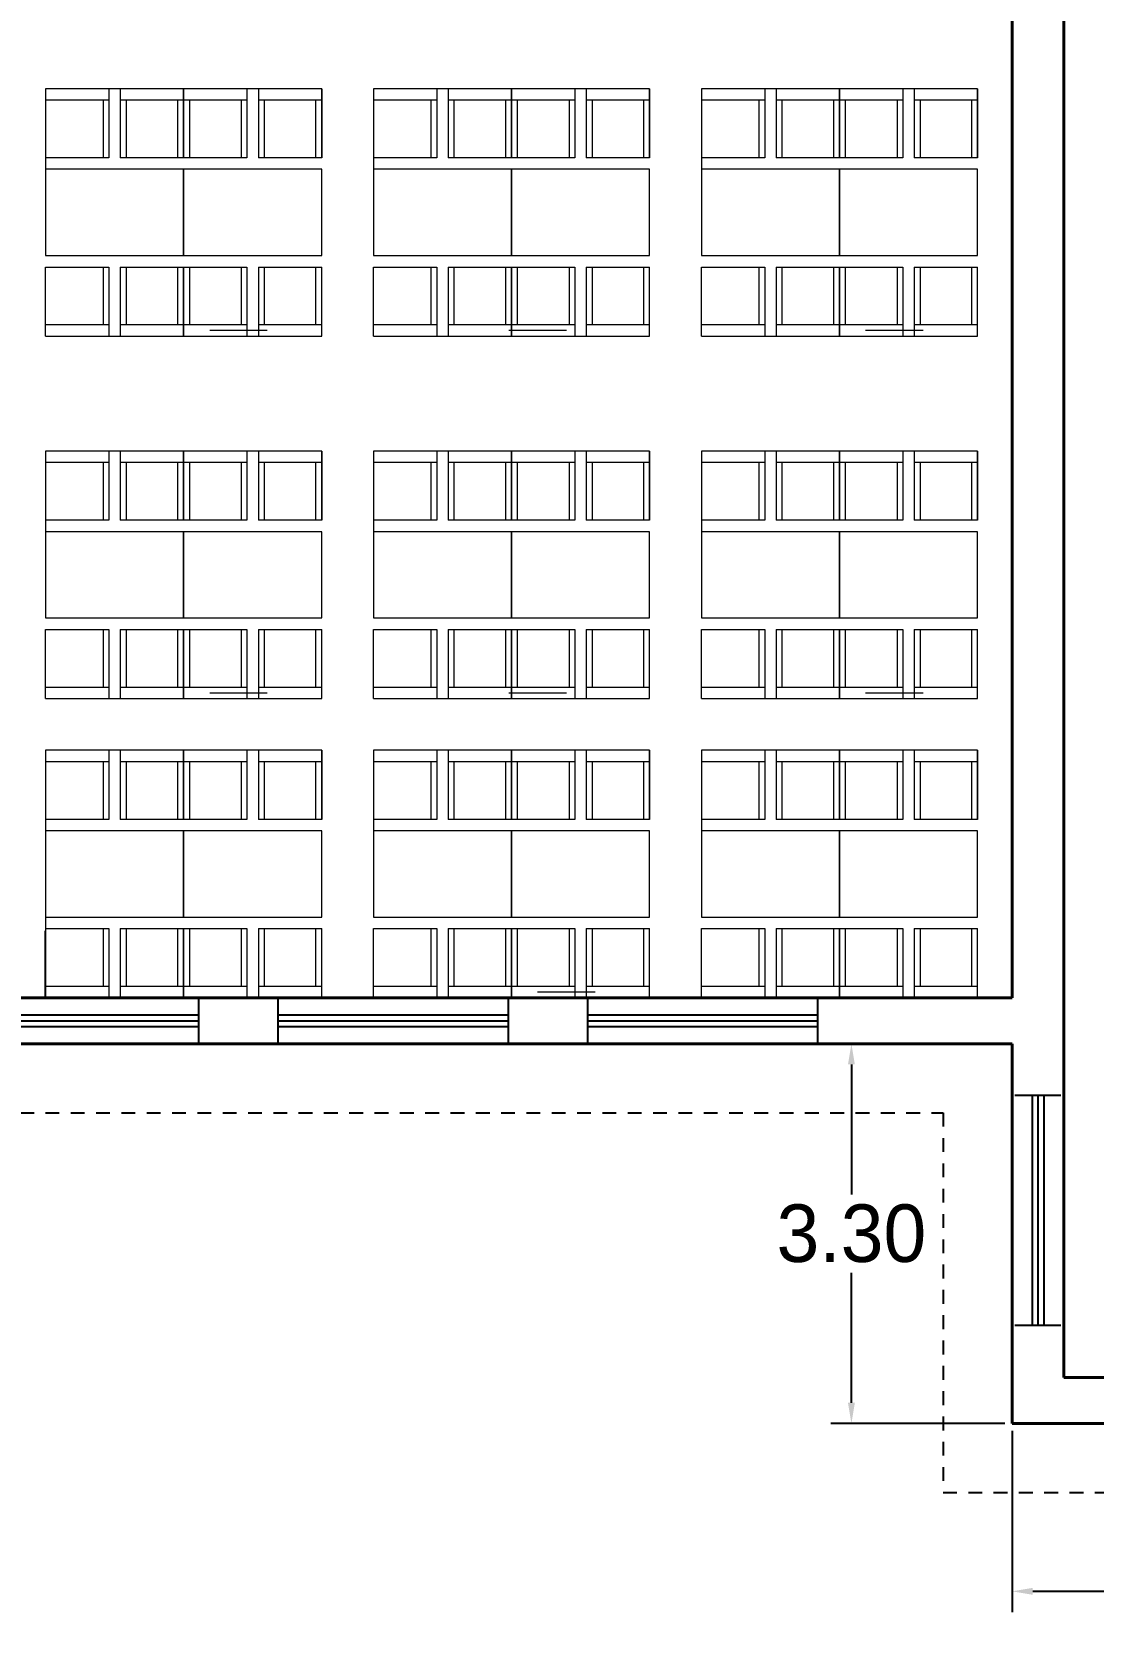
# Model space of a CAD drawing. Header units: inches. Extents: x 23 to 232, y -46 to 52.
# Drawn here: x 46.16 to 55.38, y 18.31 to 32.19 of the extents above; entities that cross this region are included whole.
import ezdxf

# ---------------------------------------------------------------- set-up
doc = ezdxf.new("R2010")
doc.units = ezdxf.units.IN
doc.header["$MEASUREMENT"] = 0
doc.linetypes.add('ACAD_ISO02W100', pattern=[15, 12, -3])
doc.layers.add('FUR', color=1, linetype='Continuous', lineweight=15)
doc.dimstyles.get("Standard").update_dxf_attribs({"dimtxt": 0.18, "dimasz": 0.18, "dimexe": 0.18, "dimexo": 0.0625, "dimgap": 0.09, "dimtad": 0, "dimtih": 1, "dimtoh": 1, "dimdec": 4, "dimzin": 0, "dimdsep": 46, "dimtxsty": 'Standard', "dimcen": 0.09, "dimadec": 0, "dimazin": 0, "dimtfac": 1, "dimtdec": 4, "dimtofl": 0, "dimtmove": 0, "dimatfit": 3, "dimfxl": 1, "dimtolj": 1, "dimtzin": 0, "dimarcsym": 0})

# ---------------------------------------------------------------- blocks, each defined once
blk = doc.blocks.new('*D4')
at = {"color": 0, "lineweight": -2}
for p, q in [((54.617, 23.395), (53.103, 23.395)), ((53.283, 23.215), (53.283, 22.085)), ((53.283, 20.275), (53.283, 21.405)), ((54.617, 20.095), (53.103, 20.095))]:
    blk.add_line(p, q, dxfattribs=at)
at = {"color": 0}
for points in [[(53.253, 23.215), (53.313, 23.215), (53.283, 23.395)], [(53.253, 20.275), (53.313, 20.275), (53.283, 20.095)]]:
    blk.add_solid(points, dxfattribs=at)
at = {"layer": 'Defpoints', "color": 0}
for p in [(54.679, 23.395), (53.283, 20.095), (54.679, 20.095)]:
    blk.add_point(p, dxfattribs=at)
at = {"color": 0, "insert": (53.283, 21.745), "char_height": 0.5, "attachment_point": 5}
blk.add_mtext('\\A1;3.30', dxfattribs=at)
blk = doc.blocks.new('*D6')
at = {"color": 0, "lineweight": -2}
for p, q in [((54.679, 20.032), (54.679, 18.456)), ((62.819, 20.032), (62.819, 18.456)), ((54.859, 18.636), (57.993, 18.636)), ((62.639, 18.636), (59.506, 18.636))]:
    blk.add_line(p, q, dxfattribs=at)
at = {"color": 0}
for points in [[(54.859, 18.666), (54.859, 18.606), (54.679, 18.636)], [(62.639, 18.666), (62.639, 18.606), (62.819, 18.636)]]:
    blk.add_solid(points, dxfattribs=at)
at = {"layer": 'Defpoints', "color": 0}
for p in [(54.679, 20.095), (62.819, 20.095), (62.819, 18.636)]:
    blk.add_point(p, dxfattribs=at)
at = {"color": 0, "insert": (58.749, 18.636), "char_height": 0.5, "attachment_point": 5}
blk.add_mtext('\\A1;8.14', dxfattribs=at)

msp = doc.modelspace()

# ---------------------------------------------------------------- linework, layer by layer
at = {"lineweight": 40}
for p, q in [((54.67924, 23.79499), (54.67924, 32.94499)), ((54.67924, 23.79499), (54.67924, 32.94499)), ((55.12924, 23.79499), (55.12924, 32.94499)), ((54.67924, 23.79499), (41.02924, 23.79499)), ((54.67924, 23.79499), (49.76924, 23.79499)), ((55.12924, 20.49499), (55.12924, 23.79499)), ((54.67924, 23.39499), (43.91924, 23.39499)), ((54.67924, 20.09499), (54.67924, 23.39499)), ((58.02424, 20.49499), (55.12924, 20.49499)), ((58.02424, 20.09499), (54.67924, 20.09499))]:
    msp.add_line(p, q, dxfattribs=at)
for p, q in [((55.12924, 31.57499), (55.12924, 31.02499)), ((55.12924, 30.92499), (55.12924, 30.37499)), ((55.12924, 30.07499), (55.12924, 29.52499)), ((55.12924, 29.42499), (55.12924, 28.87499)), ((55.12924, 28.57499), (55.12924, 28.02499)), ((55.12924, 27.92499), (55.12924, 27.37499)), ((55.12924, 27.07499), (55.12924, 26.52499)), ((55.12924, 26.42499), (55.12924, 25.87499)), ((55.12924, 25.57499), (55.12924, 25.02499)), ((55.12924, 24.37499), (55.12924, 24.92499)), ((55.12924, 24.92499), (55.12924, 24.37499)), ((46.27924, 23.79499), (46.27924, 24.37499)), ((54.67924, 23.39499), (54.07924, 23.39499))]:
    msp.add_line(p, q)
at = {"color": 6}
for p, q in [((47.60924, 23.79499), (47.60924, 23.39499)), ((48.29924, 23.79499), (48.29924, 23.39499)), ((50.29924, 23.79499), (50.29924, 23.39499)), ((50.98924, 23.79499), (50.98924, 23.39499)), ((52.98924, 23.79499), (52.98924, 23.39499)), ((45.60924, 23.64499), (47.60924, 23.64499)), ((48.29924, 23.64499), (50.29924, 23.64499)), ((50.98924, 23.64499), (52.98924, 23.64499)), ((45.60924, 23.59499), (47.60924, 23.59499)), ((45.60924, 23.59499), (47.60924, 23.59499)), ((45.60924, 23.54499), (47.60924, 23.54499)), ((48.29924, 23.59499), (50.29924, 23.59499)), ((48.29924, 23.59499), (50.29924, 23.59499)), ((48.29924, 23.54499), (50.29924, 23.54499)), ((50.98924, 23.59499), (52.98924, 23.59499)), ((50.98924, 23.59499), (52.98924, 23.59499)), ((50.98924, 23.54499), (52.98924, 23.54499)), ((55.10424, 22.94499), (54.70424, 22.94499)), ((54.85424, 22.94499), (54.85424, 20.94499)), ((54.90424, 22.94499), (54.90424, 20.94499)), ((54.90424, 22.94499), (54.90424, 20.94499)), ((54.95424, 22.94499), (54.95424, 20.94499)), ((55.10424, 20.94499), (54.70424, 20.94499))]:
    msp.add_line(p, q, dxfattribs=at)
at = {"linetype": 'ACAD_ISO02W100', "ltscale": 0.01}
for p, q in [((44.51924, 22.79499), (54.07924, 22.79499)), ((54.07924, 22.79499), (54.07924, 19.49499)), ((54.07924, 19.49499), (63.41924, 19.49499))]:
    msp.add_line(p, q, dxfattribs=at)
at = {"layer": 'FUR', "lineweight": 20}
for p, q in [((48.67924, 31.69499), (46.27924, 31.69499)), ((46.27924, 31.69499), (46.27924, 30.24499)), ((46.82924, 31.69499), (46.82924, 31.09499)), ((46.92924, 31.69499), (46.92924, 31.09499)), ((47.47924, 31.69499), (47.47924, 31.09499)), ((47.47924, 31.09499), (47.47924, 31.69499)), ((47.47924, 31.69499), (47.47924, 31.09499)), ((47.47924, 31.09499), (47.47924, 31.69499)), ((48.02924, 31.69499), (48.02924, 31.09499)), ((48.12924, 31.69499), (48.12924, 31.09499)), ((48.67924, 31.69499), (48.67924, 31.09499)), ((48.67924, 31.09499), (48.67924, 31.69499)), ((51.52924, 31.69499), (49.12924, 31.69499)), ((49.12924, 31.69499), (49.12924, 30.24499)), ((49.67924, 31.69499), (49.67924, 31.09499)), ((49.77924, 31.69499), (49.77924, 31.09499)), ((50.32924, 31.09499), (50.32924, 31.69499)), ((50.32924, 31.69499), (50.32924, 31.09499)), ((50.32924, 31.09499), (50.32924, 31.69499)), ((50.32924, 31.69499), (50.32924, 31.09499)), ((50.87924, 31.69499), (50.87924, 31.09499)), ((50.97924, 31.69499), (50.97924, 31.09499)), ((51.52924, 31.69499), (51.52924, 31.09499)), ((51.52924, 31.09499), (51.52924, 31.69499)), ((54.37924, 31.69499), (51.97924, 31.69499)), ((51.97924, 31.69499), (51.97924, 30.24499)), ((52.52924, 31.69499), (52.52924, 31.09499)), ((52.62924, 31.69499), (52.62924, 31.09499)), ((53.17924, 31.69499), (53.17924, 31.09499)), ((53.17924, 31.09499), (53.17924, 31.69499)), ((53.17924, 31.69499), (53.17924, 31.09499)), ((53.17924, 31.09499), (53.17924, 31.69499)), ((53.72924, 31.69499), (53.72924, 31.09499)), ((53.82924, 31.69499), (53.82924, 31.09499)), ((54.37924, 31.69499), (54.37924, 31.09499)), ((54.37924, 31.09499), (54.37924, 31.69499)), ((46.82924, 31.59499), (46.27924, 31.59499)), ((46.77924, 31.59499), (46.77924, 31.09499)), ((47.47924, 31.59499), (46.92924, 31.59499)), ((46.97924, 31.59499), (46.97924, 31.09499)), ((47.42924, 31.09499), (47.42924, 31.59499)), ((48.02924, 31.59499), (47.47924, 31.59499)), ((47.52924, 31.59499), (47.52924, 31.09499)), ((47.97924, 31.59499), (47.97924, 31.09499)), ((48.67924, 31.59499), (48.12924, 31.59499)), ((48.17924, 31.59499), (48.17924, 31.09499)), ((48.62924, 31.09499), (48.62924, 31.59499)), ((49.67924, 31.59499), (49.12924, 31.59499)), ((49.62924, 31.59499), (49.62924, 31.09499)), ((50.32924, 31.59499), (49.77924, 31.59499)), ((49.82924, 31.59499), (49.82924, 31.09499)), ((50.27924, 31.09499), (50.27924, 31.59499)), ((50.87924, 31.59499), (50.32924, 31.59499)), ((50.37924, 31.59499), (50.37924, 31.09499)), ((50.82924, 31.59499), (50.82924, 31.09499)), ((51.52924, 31.59499), (50.97924, 31.59499)), ((51.02924, 31.59499), (51.02924, 31.09499)), ((51.47924, 31.09499), (51.47924, 31.59499)), ((52.52924, 31.59499), (51.97924, 31.59499)), ((52.47924, 31.59499), (52.47924, 31.09499)), ((53.17924, 31.59499), (52.62924, 31.59499)), ((52.67924, 31.59499), (52.67924, 31.09499)), ((53.12924, 31.09499), (53.12924, 31.59499)), ((53.72924, 31.59499), (53.17924, 31.59499)), ((53.22924, 31.59499), (53.22924, 31.09499)), ((53.67924, 31.59499), (53.67924, 31.09499)), ((54.37924, 31.59499), (53.82924, 31.59499)), ((53.87924, 31.59499), (53.87924, 31.09499)), ((54.32924, 31.09499), (54.32924, 31.59499)), ((46.82924, 31.09499), (46.27924, 31.09499)), ((47.47924, 31.09499), (46.92924, 31.09499)), ((48.02924, 31.09499), (47.47924, 31.09499)), ((48.67924, 31.09499), (48.12924, 31.09499)), ((49.67924, 31.09499), (49.12924, 31.09499)), ((50.32924, 31.09499), (49.77924, 31.09499)), ((50.87924, 31.09499), (50.32924, 31.09499)), ((51.52924, 31.09499), (50.97924, 31.09499)), ((52.52924, 31.09499), (51.97924, 31.09499)), ((53.17924, 31.09499), (52.62924, 31.09499)), ((53.72924, 31.09499), (53.17924, 31.09499)), ((54.37924, 31.09499), (53.82924, 31.09499)), ((47.47924, 30.99499), (46.27924, 30.99499)), ((48.67924, 30.99499), (47.47924, 30.99499)), ((47.47924, 30.99499), (47.47924, 30.24499)), ((47.47924, 30.99499), (47.47924, 30.24499)), ((47.47924, 30.24499), (47.47924, 30.99499)), ((47.47924, 30.24499), (47.47924, 30.99499)), ((48.67924, 30.24499), (48.67924, 30.99499)), ((48.67924, 30.24499), (48.67924, 30.99499)), ((50.32924, 30.99499), (49.12924, 30.99499)), ((50.32924, 30.24499), (50.32924, 30.99499)), ((50.32924, 30.24499), (50.32924, 30.99499)), ((51.52924, 30.99499), (50.32924, 30.99499)), ((50.32924, 30.99499), (50.32924, 30.24499)), ((50.32924, 30.99499), (50.32924, 30.24499)), ((51.52924, 30.24499), (51.52924, 30.99499)), ((51.52924, 30.24499), (51.52924, 30.99499)), ((53.17924, 30.99499), (51.97924, 30.99499)), ((54.37924, 30.99499), (53.17924, 30.99499)), ((53.17924, 30.99499), (53.17924, 30.24499)), ((53.17924, 30.99499), (53.17924, 30.24499)), ((53.17924, 30.24499), (53.17924, 30.99499)), ((53.17924, 30.24499), (53.17924, 30.99499)), ((54.37924, 30.24499), (54.37924, 30.99499)), ((54.37924, 30.24499), (54.37924, 30.99499)), ((46.27924, 30.24499), (47.47924, 30.24499)), ((46.27924, 29.54499), (46.27924, 30.14499)), ((46.27924, 30.14499), (46.82924, 30.14499)), ((46.77924, 30.14499), (46.77924, 29.64499)), ((46.82924, 30.14499), (46.82924, 29.54499)), ((46.92924, 30.14499), (47.47924, 30.14499)), ((46.92924, 30.14499), (46.92924, 29.54499)), ((46.97924, 30.14499), (46.97924, 29.64499)), ((47.42924, 29.64499), (47.42924, 30.14499)), ((47.47924, 30.24499), (48.67924, 30.24499)), ((47.47924, 30.14499), (48.02924, 30.14499)), ((47.47924, 30.14499), (47.47924, 29.54499)), ((47.47924, 29.54499), (47.47924, 30.14499)), ((47.52924, 30.14499), (47.52924, 29.64499)), ((47.97924, 30.14499), (47.97924, 29.64499)), ((48.02924, 30.14499), (48.02924, 29.54499)), ((48.12924, 30.14499), (48.67924, 30.14499)), ((48.12924, 30.14499), (48.12924, 29.54499)), ((48.17924, 30.14499), (48.17924, 29.64499)), ((48.62924, 29.64499), (48.62924, 30.14499)), ((48.67924, 29.54499), (48.67924, 30.14499)), ((49.12924, 30.24499), (50.32924, 30.24499)), ((49.12924, 30.14499), (49.67924, 30.14499)), ((49.12924, 29.54499), (49.12924, 30.14499)), ((49.62924, 30.14499), (49.62924, 29.64499)), ((49.67924, 30.14499), (49.67924, 29.54499)), ((49.77924, 30.14499), (50.32924, 30.14499)), ((49.77924, 30.14499), (49.77924, 29.54499)), ((49.82924, 30.14499), (49.82924, 29.64499)), ((50.27924, 29.64499), (50.27924, 30.14499)), ((50.32924, 30.24499), (51.52924, 30.24499)), ((50.32924, 29.54499), (50.32924, 30.14499)), ((50.32924, 30.14499), (50.87924, 30.14499)), ((50.32924, 30.14499), (50.32924, 29.54499)), ((50.37924, 30.14499), (50.37924, 29.64499)), ((50.82924, 30.14499), (50.82924, 29.64499)), ((50.87924, 30.14499), (50.87924, 29.54499)), ((50.97924, 30.14499), (51.52924, 30.14499)), ((50.97924, 30.14499), (50.97924, 29.54499)), ((51.02924, 30.14499), (51.02924, 29.64499)), ((51.47924, 29.64499), (51.47924, 30.14499)), ((51.52924, 29.54499), (51.52924, 30.14499)), ((51.97924, 30.24499), (53.17924, 30.24499)), ((51.97924, 29.54499), (51.97924, 30.14499)), ((51.97924, 30.14499), (52.52924, 30.14499)), ((52.47924, 30.14499), (52.47924, 29.64499)), ((52.52924, 30.14499), (52.52924, 29.54499)), ((52.62924, 30.14499), (53.17924, 30.14499)), ((52.62924, 30.14499), (52.62924, 29.54499)), ((52.67924, 30.14499), (52.67924, 29.64499)), ((53.12924, 29.64499), (53.12924, 30.14499)), ((53.17924, 30.24499), (54.37924, 30.24499)), ((53.17924, 30.14499), (53.72924, 30.14499)), ((53.17924, 30.14499), (53.17924, 29.54499)), ((53.17924, 29.54499), (53.17924, 30.14499)), ((53.22924, 30.14499), (53.22924, 29.64499)), ((53.67924, 30.14499), (53.67924, 29.64499)), ((53.72924, 30.14499), (53.72924, 29.54499)), ((53.82924, 30.14499), (54.37924, 30.14499)), ((53.82924, 30.14499), (53.82924, 29.54499)), ((53.87924, 30.14499), (53.87924, 29.64499)), ((54.32924, 29.64499), (54.32924, 30.14499)), ((54.37924, 29.54499), (54.37924, 30.14499)), ((46.27924, 29.64499), (46.82924, 29.64499)), ((46.92924, 29.64499), (47.47924, 29.64499)), ((47.47924, 29.64499), (48.02924, 29.64499)), ((47.70592, 29.59499), (48.20592, 29.59499)), ((48.12924, 29.64499), (48.67924, 29.64499)), ((49.12924, 29.64499), (49.67924, 29.64499)), ((49.77924, 29.64499), (50.32924, 29.64499)), ((50.30592, 29.59499), (50.80592, 29.59499)), ((50.32924, 29.64499), (50.87924, 29.64499)), ((50.97924, 29.64499), (51.52924, 29.64499)), ((51.97924, 29.64499), (52.52924, 29.64499)), ((52.62924, 29.64499), (53.17924, 29.64499)), ((53.17924, 29.64499), (53.72924, 29.64499)), ((53.40592, 29.59499), (53.90592, 29.59499)), ((53.82924, 29.64499), (54.37924, 29.64499)), ((46.27924, 29.54499), (48.67924, 29.54499)), ((49.12924, 29.54499), (51.52924, 29.54499)), ((51.97924, 29.54499), (54.37924, 29.54499)), ((48.67924, 28.54499), (46.27924, 28.54499)), ((46.27924, 28.54499), (46.27924, 27.09499)), ((46.82924, 28.54499), (46.82924, 27.94499)), ((46.92924, 28.54499), (46.92924, 27.94499)), ((47.47924, 28.54499), (47.47924, 27.94499)), ((47.47924, 27.94499), (47.47924, 28.54499)), ((47.47924, 28.54499), (47.47924, 27.94499)), ((47.47924, 27.94499), (47.47924, 28.54499)), ((48.02924, 28.54499), (48.02924, 27.94499)), ((48.12924, 28.54499), (48.12924, 27.94499)), ((48.67924, 28.54499), (48.67924, 27.94499)), ((48.67924, 27.94499), (48.67924, 28.54499)), ((51.52924, 28.54499), (49.12924, 28.54499)), ((49.12924, 28.54499), (49.12924, 27.09499)), ((49.67924, 28.54499), (49.67924, 27.94499)), ((49.77924, 28.54499), (49.77924, 27.94499)), ((50.32924, 28.54499), (50.32924, 27.94499)), ((50.32924, 27.94499), (50.32924, 28.54499)), ((50.32924, 28.54499), (50.32924, 27.94499)), ((50.32924, 27.94499), (50.32924, 28.54499)), ((50.87924, 28.54499), (50.87924, 27.94499)), ((50.97924, 28.54499), (50.97924, 27.94499)), ((51.52924, 28.54499), (51.52924, 27.94499)), ((51.52924, 27.94499), (51.52924, 28.54499)), ((54.37924, 28.54499), (51.97924, 28.54499)), ((51.97924, 28.54499), (51.97924, 27.09499)), ((52.52924, 28.54499), (52.52924, 27.94499)), ((52.62924, 28.54499), (52.62924, 27.94499)), ((53.17924, 28.54499), (53.17924, 27.94499)), ((53.17924, 27.94499), (53.17924, 28.54499)), ((53.17924, 28.54499), (53.17924, 27.94499)), ((53.17924, 27.94499), (53.17924, 28.54499)), ((53.72924, 28.54499), (53.72924, 27.94499)), ((53.82924, 28.54499), (53.82924, 27.94499)), ((54.37924, 28.54499), (54.37924, 27.94499)), ((54.37924, 27.94499), (54.37924, 28.54499)), ((46.82924, 28.44499), (46.27924, 28.44499)), ((46.77924, 28.44499), (46.77924, 27.94499)), ((47.47924, 28.44499), (46.92924, 28.44499)), ((46.97924, 28.44499), (46.97924, 27.94499)), ((47.42924, 27.94499), (47.42924, 28.44499)), ((48.02924, 28.44499), (47.47924, 28.44499)), ((47.52924, 28.44499), (47.52924, 27.94499)), ((47.97924, 28.44499), (47.97924, 27.94499)), ((48.67924, 28.44499), (48.12924, 28.44499)), ((48.17924, 28.44499), (48.17924, 27.94499)), ((48.62924, 27.94499), (48.62924, 28.44499)), ((49.67924, 28.44499), (49.12924, 28.44499)), ((49.62924, 28.44499), (49.62924, 27.94499)), ((50.32924, 28.44499), (49.77924, 28.44499)), ((49.82924, 28.44499), (49.82924, 27.94499)), ((50.27924, 27.94499), (50.27924, 28.44499)), ((50.87924, 28.44499), (50.32924, 28.44499)), ((50.37924, 28.44499), (50.37924, 27.94499)), ((50.82924, 28.44499), (50.82924, 27.94499)), ((51.52924, 28.44499), (50.97924, 28.44499)), ((51.02924, 28.44499), (51.02924, 27.94499)), ((51.47924, 27.94499), (51.47924, 28.44499)), ((52.52924, 28.44499), (51.97924, 28.44499)), ((52.47924, 28.44499), (52.47924, 27.94499)), ((53.17924, 28.44499), (52.62924, 28.44499)), ((52.67924, 28.44499), (52.67924, 27.94499)), ((53.12924, 27.94499), (53.12924, 28.44499)), ((53.72924, 28.44499), (53.17924, 28.44499)), ((53.22924, 28.44499), (53.22924, 27.94499)), ((53.67924, 28.44499), (53.67924, 27.94499)), ((54.37924, 28.44499), (53.82924, 28.44499)), ((53.87924, 28.44499), (53.87924, 27.94499)), ((54.32924, 27.94499), (54.32924, 28.44499)), ((46.82924, 27.94499), (46.27924, 27.94499)), ((47.47924, 27.94499), (46.92924, 27.94499)), ((48.02924, 27.94499), (47.47924, 27.94499)), ((48.67924, 27.94499), (48.12924, 27.94499)), ((49.67924, 27.94499), (49.12924, 27.94499)), ((50.32924, 27.94499), (49.77924, 27.94499)), ((50.87924, 27.94499), (50.32924, 27.94499)), ((51.52924, 27.94499), (50.97924, 27.94499)), ((52.52924, 27.94499), (51.97924, 27.94499)), ((53.17924, 27.94499), (52.62924, 27.94499)), ((53.72924, 27.94499), (53.17924, 27.94499)), ((54.37924, 27.94499), (53.82924, 27.94499)), ((47.47924, 27.84499), (46.27924, 27.84499)), ((48.67924, 27.84499), (47.47924, 27.84499)), ((47.47924, 27.84499), (47.47924, 27.09499)), ((47.47924, 27.84499), (47.47924, 27.09499)), ((47.47924, 27.09499), (47.47924, 27.84499)), ((47.47924, 27.09499), (47.47924, 27.84499)), ((48.67924, 27.09499), (48.67924, 27.84499)), ((48.67924, 27.09499), (48.67924, 27.84499)), ((50.32924, 27.84499), (49.12924, 27.84499)), ((51.52924, 27.84499), (50.32924, 27.84499)), ((50.32924, 27.84499), (50.32924, 27.09499)), ((50.32924, 27.84499), (50.32924, 27.09499)), ((50.32924, 27.09499), (50.32924, 27.84499)), ((50.32924, 27.09499), (50.32924, 27.84499)), ((51.52924, 27.09499), (51.52924, 27.84499)), ((51.52924, 27.09499), (51.52924, 27.84499)), ((53.17924, 27.84499), (51.97924, 27.84499)), ((54.37924, 27.84499), (53.17924, 27.84499)), ((53.17924, 27.84499), (53.17924, 27.09499)), ((53.17924, 27.84499), (53.17924, 27.09499)), ((53.17924, 27.09499), (53.17924, 27.84499)), ((53.17924, 27.09499), (53.17924, 27.84499)), ((54.37924, 27.09499), (54.37924, 27.84499)), ((54.37924, 27.09499), (54.37924, 27.84499)), ((46.27924, 27.09499), (47.47924, 27.09499)), ((47.47924, 27.09499), (48.67924, 27.09499)), ((49.12924, 27.09499), (50.32924, 27.09499)), ((50.32924, 27.09499), (51.52924, 27.09499)), ((51.97924, 27.09499), (53.17924, 27.09499)), ((53.17924, 27.09499), (54.37924, 27.09499)), ((46.27924, 26.39499), (46.27924, 26.99499)), ((46.27924, 26.99499), (46.82924, 26.99499)), ((46.77924, 26.99499), (46.77924, 26.49499)), ((46.82924, 26.99499), (46.82924, 26.39499)), ((46.92924, 26.99499), (47.47924, 26.99499)), ((46.92924, 26.99499), (46.92924, 26.39499)), ((46.97924, 26.99499), (46.97924, 26.49499)), ((47.42924, 26.49499), (47.42924, 26.99499)), ((47.47924, 26.99499), (48.02924, 26.99499)), ((47.47924, 26.99499), (47.47924, 26.39499)), ((47.47924, 26.39499), (47.47924, 26.99499)), ((47.52924, 26.99499), (47.52924, 26.49499)), ((47.97924, 26.99499), (47.97924, 26.49499)), ((48.02924, 26.99499), (48.02924, 26.39499)), ((48.12924, 26.99499), (48.67924, 26.99499)), ((48.12924, 26.99499), (48.12924, 26.39499)), ((48.17924, 26.99499), (48.17924, 26.49499)), ((48.62924, 26.49499), (48.62924, 26.99499)), ((48.67924, 26.39499), (48.67924, 26.99499)), ((49.12924, 26.39499), (49.12924, 26.99499)), ((49.12924, 26.99499), (49.67924, 26.99499)), ((49.62924, 26.99499), (49.62924, 26.49499)), ((49.67924, 26.99499), (49.67924, 26.39499)), ((49.77924, 26.99499), (50.32924, 26.99499)), ((49.77924, 26.99499), (49.77924, 26.39499)), ((49.82924, 26.99499), (49.82924, 26.49499)), ((50.27924, 26.49499), (50.27924, 26.99499)), ((50.32924, 26.99499), (50.87924, 26.99499)), ((50.32924, 26.99499), (50.32924, 26.39499)), ((50.32924, 26.39499), (50.32924, 26.99499)), ((50.37924, 26.99499), (50.37924, 26.49499)), ((50.82924, 26.99499), (50.82924, 26.49499)), ((50.87924, 26.99499), (50.87924, 26.39499)), ((50.97924, 26.99499), (51.52924, 26.99499)), ((50.97924, 26.99499), (50.97924, 26.39499)), ((51.02924, 26.99499), (51.02924, 26.49499)), ((51.47924, 26.49499), (51.47924, 26.99499)), ((51.52924, 26.39499), (51.52924, 26.99499)), ((51.97924, 26.39499), (51.97924, 26.99499)), ((51.97924, 26.99499), (52.52924, 26.99499)), ((52.47924, 26.99499), (52.47924, 26.49499)), ((52.52924, 26.99499), (52.52924, 26.39499)), ((52.62924, 26.99499), (53.17924, 26.99499)), ((52.62924, 26.99499), (52.62924, 26.39499)), ((52.67924, 26.99499), (52.67924, 26.49499)), ((53.12924, 26.49499), (53.12924, 26.99499)), ((53.17924, 26.99499), (53.72924, 26.99499)), ((53.17924, 26.99499), (53.17924, 26.39499)), ((53.17924, 26.39499), (53.17924, 26.99499)), ((53.22924, 26.99499), (53.22924, 26.49499)), ((53.67924, 26.99499), (53.67924, 26.49499)), ((53.72924, 26.99499), (53.72924, 26.39499)), ((53.82924, 26.99499), (54.37924, 26.99499)), ((53.82924, 26.99499), (53.82924, 26.39499)), ((53.87924, 26.99499), (53.87924, 26.49499)), ((54.32924, 26.49499), (54.32924, 26.99499)), ((54.37924, 26.39499), (54.37924, 26.99499)), ((46.27924, 26.49499), (46.82924, 26.49499)), ((46.27924, 26.39499), (48.67924, 26.39499)), ((46.92924, 26.49499), (47.47924, 26.49499)), ((47.47924, 26.49499), (48.02924, 26.49499)), ((47.70592, 26.44499), (48.20592, 26.44499)), ((48.12924, 26.49499), (48.67924, 26.49499)), ((49.12924, 26.49499), (49.67924, 26.49499)), ((49.12924, 26.39499), (51.52924, 26.39499)), ((49.77924, 26.49499), (50.32924, 26.49499)), ((50.30592, 26.44499), (50.80592, 26.44499)), ((50.32924, 26.49499), (50.87924, 26.49499)), ((50.97924, 26.49499), (51.52924, 26.49499)), ((51.97924, 26.49499), (52.52924, 26.49499)), ((51.97924, 26.39499), (54.37924, 26.39499)), ((52.62924, 26.49499), (53.17924, 26.49499)), ((53.17924, 26.49499), (53.72924, 26.49499)), ((53.40592, 26.44499), (53.90592, 26.44499)), ((53.82924, 26.49499), (54.37924, 26.49499)), ((48.67924, 25.94499), (46.27924, 25.94499)), ((46.27924, 25.94499), (46.27924, 23.79499)), ((46.82924, 25.84499), (46.27924, 25.84499)), ((46.77924, 25.84499), (46.77924, 25.34499)), ((46.82924, 25.94499), (46.82924, 25.34499)), ((46.92924, 25.94499), (46.92924, 25.34499)), ((47.47924, 25.84499), (46.92924, 25.84499)), ((46.97924, 25.84499), (46.97924, 25.34499)), ((47.42924, 25.34499), (47.42924, 25.84499)), ((47.47924, 25.94499), (47.47924, 25.34499)), ((47.47924, 25.34499), (47.47924, 25.94499)), ((47.47924, 25.94499), (47.47924, 25.34499)), ((47.47924, 25.34499), (47.47924, 25.94499)), ((48.02924, 25.84499), (47.47924, 25.84499)), ((47.52924, 25.84499), (47.52924, 25.34499)), ((47.97924, 25.84499), (47.97924, 25.34499)), ((48.02924, 25.94499), (48.02924, 25.34499)), ((48.12924, 25.94499), (48.12924, 25.34499)), ((48.67924, 25.84499), (48.12924, 25.84499)), ((48.17924, 25.84499), (48.17924, 25.34499)), ((48.62924, 25.34499), (48.62924, 25.84499)), ((48.67924, 25.94499), (48.67924, 25.34499)), ((48.67924, 25.34499), (48.67924, 25.94499)), ((51.52924, 25.94499), (49.12924, 25.94499)), ((49.12924, 25.94499), (49.12924, 24.49499)), ((49.67924, 25.84499), (49.12924, 25.84499)), ((49.62924, 25.84499), (49.62924, 25.34499)), ((49.67924, 25.94499), (49.67924, 25.34499)), ((49.77924, 25.94499), (49.77924, 25.34499)), ((50.32924, 25.84499), (49.77924, 25.84499)), ((49.82924, 25.84499), (49.82924, 25.34499)), ((50.27924, 25.34499), (50.27924, 25.84499)), ((50.32924, 25.94499), (50.32924, 25.34499)), ((50.32924, 25.34499), (50.32924, 25.94499)), ((50.32924, 25.94499), (50.32924, 25.34499)), ((50.32924, 25.34499), (50.32924, 25.94499)), ((50.87924, 25.84499), (50.32924, 25.84499)), ((50.37924, 25.84499), (50.37924, 25.34499)), ((50.82924, 25.84499), (50.82924, 25.34499)), ((50.87924, 25.94499), (50.87924, 25.34499)), ((50.97924, 25.94499), (50.97924, 25.34499)), ((51.52924, 25.84499), (50.97924, 25.84499)), ((51.02924, 25.84499), (51.02924, 25.34499)), ((51.47924, 25.34499), (51.47924, 25.84499)), ((51.52924, 25.94499), (51.52924, 25.34499)), ((51.52924, 25.34499), (51.52924, 25.94499)), ((54.37924, 25.94499), (51.97924, 25.94499)), ((51.97924, 25.94499), (51.97924, 24.49499)), ((52.52924, 25.84499), (51.97924, 25.84499)), ((52.47924, 25.84499), (52.47924, 25.34499)), ((52.52924, 25.94499), (52.52924, 25.34499)), ((52.62924, 25.94499), (52.62924, 25.34499)), ((53.17924, 25.84499), (52.62924, 25.84499)), ((52.67924, 25.84499), (52.67924, 25.34499)), ((53.12924, 25.34499), (53.12924, 25.84499)), ((53.17924, 25.94499), (53.17924, 25.34499)), ((53.17924, 25.34499), (53.17924, 25.94499)), ((53.17924, 25.94499), (53.17924, 25.34499)), ((53.17924, 25.34499), (53.17924, 25.94499)), ((53.72924, 25.84499), (53.17924, 25.84499)), ((53.22924, 25.84499), (53.22924, 25.34499)), ((53.67924, 25.84499), (53.67924, 25.34499)), ((53.72924, 25.94499), (53.72924, 25.34499)), ((53.82924, 25.94499), (53.82924, 25.34499)), ((54.37924, 25.84499), (53.82924, 25.84499)), ((53.87924, 25.84499), (53.87924, 25.34499)), ((54.32924, 25.34499), (54.32924, 25.84499)), ((54.37924, 25.94499), (54.37924, 25.34499)), ((54.37924, 25.34499), (54.37924, 25.94499)), ((46.82924, 25.34499), (46.27924, 25.34499)), ((47.47924, 25.34499), (46.92924, 25.34499)), ((48.02924, 25.34499), (47.47924, 25.34499)), ((48.67924, 25.34499), (48.12924, 25.34499)), ((49.67924, 25.34499), (49.12924, 25.34499)), ((50.32924, 25.34499), (49.77924, 25.34499)), ((50.87924, 25.34499), (50.32924, 25.34499)), ((51.52924, 25.34499), (50.97924, 25.34499)), ((52.52924, 25.34499), (51.97924, 25.34499)), ((53.17924, 25.34499), (52.62924, 25.34499)), ((53.72924, 25.34499), (53.17924, 25.34499)), ((54.37924, 25.34499), (53.82924, 25.34499)), ((47.47924, 25.24499), (46.27924, 25.24499)), ((48.67924, 25.24499), (47.47924, 25.24499)), ((47.47924, 25.24499), (47.47924, 24.49499)), ((47.47924, 25.24499), (47.47924, 24.49499)), ((47.47924, 24.49499), (47.47924, 25.24499)), ((47.47924, 24.49499), (47.47924, 25.24499)), ((48.67924, 24.49499), (48.67924, 25.24499)), ((48.67924, 24.49499), (48.67924, 25.24499)), ((50.32924, 25.24499), (49.12924, 25.24499)), ((51.52924, 25.24499), (50.32924, 25.24499)), ((50.32924, 25.24499), (50.32924, 24.49499)), ((50.32924, 25.24499), (50.32924, 24.49499)), ((50.32924, 24.49499), (50.32924, 25.24499)), ((50.32924, 24.49499), (50.32924, 25.24499)), ((51.52924, 24.49499), (51.52924, 25.24499)), ((51.52924, 24.49499), (51.52924, 25.24499)), ((53.17924, 25.24499), (51.97924, 25.24499)), ((54.37924, 25.24499), (53.17924, 25.24499)), ((53.17924, 25.24499), (53.17924, 24.49499)), ((53.17924, 25.24499), (53.17924, 24.49499)), ((53.17924, 24.49499), (53.17924, 25.24499)), ((53.17924, 24.49499), (53.17924, 25.24499)), ((54.37924, 24.49499), (54.37924, 25.24499)), ((54.37924, 24.49499), (54.37924, 25.24499)), ((46.27924, 24.49499), (47.47924, 24.49499)), ((47.47924, 24.49499), (48.67924, 24.49499)), ((49.12924, 24.49499), (50.32924, 24.49499)), ((50.32924, 24.49499), (51.52924, 24.49499)), ((51.97924, 24.49499), (53.17924, 24.49499)), ((53.17924, 24.49499), (54.37924, 24.49499)), ((46.27924, 24.39499), (46.82924, 24.39499)), ((46.77924, 24.39499), (46.77924, 23.89499)), ((46.82924, 24.39499), (46.82924, 23.79499)), ((46.92924, 24.39499), (47.47924, 24.39499)), ((46.92924, 24.39499), (46.92924, 23.79499)), ((46.97924, 24.39499), (46.97924, 23.89499)), ((47.42924, 23.89499), (47.42924, 24.39499)), ((47.47924, 24.39499), (48.02924, 24.39499)), ((47.47924, 24.39499), (47.47924, 23.79499)), ((47.47924, 23.79499), (47.47924, 24.39499)), ((47.52924, 24.39499), (47.52924, 23.89499)), ((47.97924, 24.39499), (47.97924, 23.89499)), ((48.02924, 24.39499), (48.02924, 23.79499)), ((48.12924, 24.39499), (48.67924, 24.39499)), ((48.12924, 24.39499), (48.12924, 23.79499)), ((48.17924, 24.39499), (48.17924, 23.89499)), ((48.62924, 23.89499), (48.62924, 24.39499)), ((48.67924, 23.79499), (48.67924, 24.39499)), ((49.12924, 23.79499), (49.12924, 24.39499)), ((49.12924, 24.39499), (49.67924, 24.39499)), ((49.62924, 24.39499), (49.62924, 23.89499)), ((49.67924, 24.39499), (49.67924, 23.79499)), ((49.77924, 24.39499), (50.32924, 24.39499)), ((49.77924, 24.39499), (49.77924, 23.79499)), ((49.82924, 24.39499), (49.82924, 23.89499)), ((50.27924, 23.89499), (50.27924, 24.39499)), ((50.32924, 24.39499), (50.87924, 24.39499)), ((50.32924, 24.39499), (50.32924, 23.79499)), ((50.32924, 23.79499), (50.32924, 24.39499)), ((50.37924, 24.39499), (50.37924, 23.89499)), ((50.82924, 24.39499), (50.82924, 23.89499)), ((50.87924, 24.39499), (50.87924, 23.79499)), ((50.97924, 24.39499), (51.52924, 24.39499)), ((50.97924, 24.39499), (50.97924, 23.79499)), ((51.02924, 24.39499), (51.02924, 23.89499)), ((51.47924, 23.89499), (51.47924, 24.39499)), ((51.52924, 23.79499), (51.52924, 24.39499)), ((51.97924, 23.79499), (51.97924, 24.39499)), ((51.97924, 24.39499), (52.52924, 24.39499)), ((52.47924, 24.39499), (52.47924, 23.89499)), ((52.52924, 24.39499), (52.52924, 23.79499)), ((52.62924, 24.39499), (53.17924, 24.39499)), ((52.62924, 24.39499), (52.62924, 23.79499)), ((52.67924, 24.39499), (52.67924, 23.89499)), ((53.12924, 23.89499), (53.12924, 24.39499)), ((53.17924, 24.39499), (53.72924, 24.39499)), ((53.17924, 24.39499), (53.17924, 23.79499)), ((53.17924, 23.79499), (53.17924, 24.39499)), ((53.22924, 24.39499), (53.22924, 23.89499)), ((53.67924, 24.39499), (53.67924, 23.89499)), ((53.72924, 24.39499), (53.72924, 23.79499)), ((53.82924, 24.39499), (54.37924, 24.39499)), ((53.82924, 24.39499), (53.82924, 23.79499)), ((53.87924, 24.39499), (53.87924, 23.89499)), ((54.32924, 23.89499), (54.32924, 24.39499)), ((54.37924, 23.79499), (54.37924, 24.39499)), ((46.27924, 23.89499), (46.82924, 23.89499)), ((46.92924, 23.89499), (47.47924, 23.89499)), ((47.47924, 23.89499), (48.02924, 23.89499)), ((48.12924, 23.89499), (48.67924, 23.89499)), ((49.12924, 23.89499), (49.67924, 23.89499)), ((49.77924, 23.89499), (50.32924, 23.89499)), ((50.32924, 23.89499), (50.87924, 23.89499)), ((50.97924, 23.89499), (51.52924, 23.89499)), ((51.97924, 23.89499), (52.52924, 23.89499)), ((52.62924, 23.89499), (53.17924, 23.89499)), ((53.17924, 23.89499), (53.72924, 23.89499)), ((53.82924, 23.89499), (54.37924, 23.89499)), ((50.55592, 23.84499), (51.05592, 23.84499))]:
    msp.add_line(p, q, dxfattribs=at)

# ---------------------------------------------------------------- dimensions: what is measured, and where the dimension line sits
dim = msp.add_linear_dim(base=(53.28295, 20.09499), p1=(54.67924, 23.39499), p2=(54.67924, 20.09499), angle=90, dimstyle='Standard', override={"dimtxt": 0.5, "dimdec": 2})
dim.commit()
dim.dimension.update_dxf_attribs({"geometry": '*D4', "text_midpoint": (53.28295, 21.74499)})
dim = msp.add_linear_dim(base=(62.81924, 18.63615), p1=(54.67924, 20.09499), p2=(62.81924, 20.09499), dimstyle='Standard', override={"dimtxt": 0.5, "dimdec": 2})
dim.commit()
dim.dimension.update_dxf_attribs({"geometry": '*D6', "text_midpoint": (58.74924, 18.63615)})

doc.saveas('drawing.dxf')
